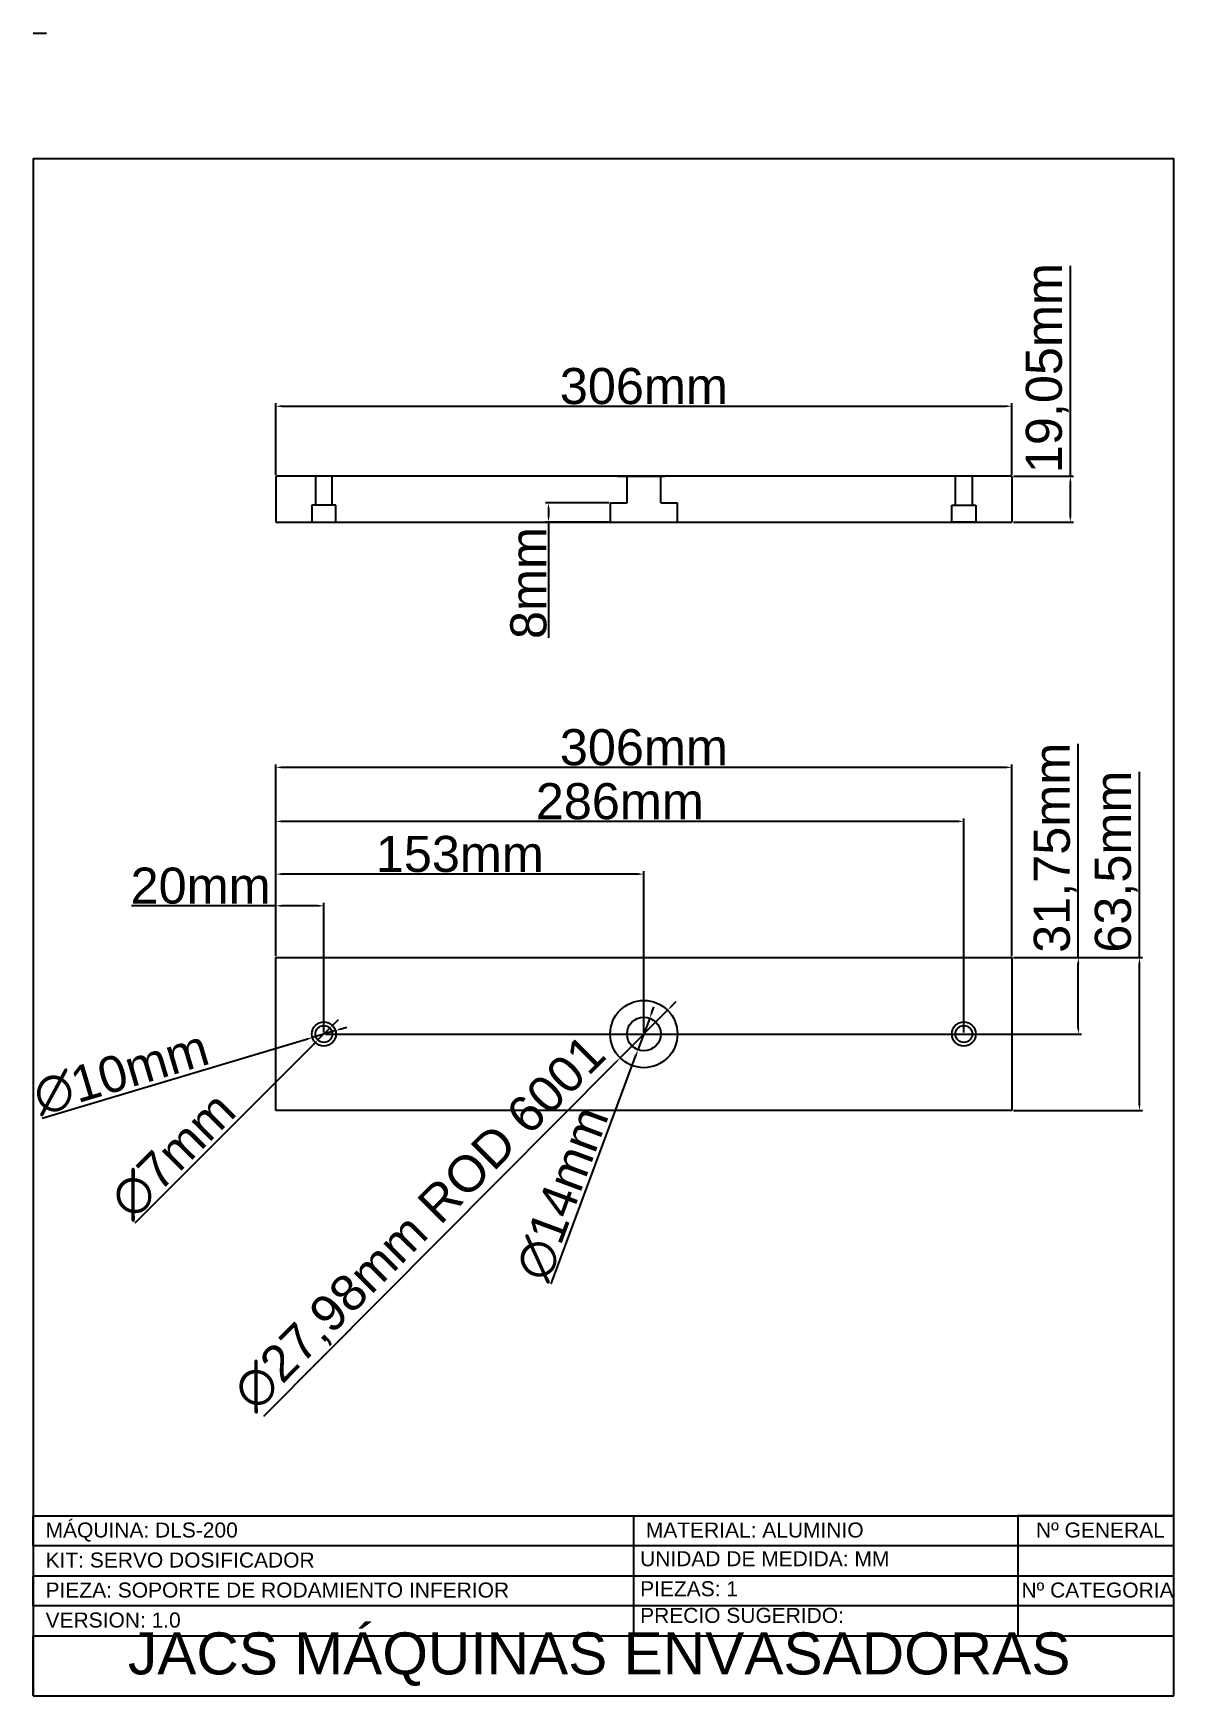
# Paper-space layout '10' of a CAD drawing. Header units: centimetres, sheet in millimetres. Extents: x 3 to 193, y 0 to 277.
# The model-space entities are those that its viewports show. They can reach past a viewport. Long polylines and large blocks are cut down to what shows.
import ezdxf

# ---------------------------------------------------------------- set-up
doc = ezdxf.new("R2010")
doc.units = ezdxf.units.CM
doc.header["$LTSCALE"] = 0.5
doc.linetypes.add('DASHED2', pattern=[9.525, 6.35, -3.175])
doc.styles.get("Standard").update_dxf_attribs({"font": 'arial.ttf'})
doc.dimstyles.new('ISO-25', dxfattribs={"dimtxt": 15, "dimasz": 2.5, "dimexe": 1.25, "dimexo": 0.625, "dimtad": 1, "dimtxsty": 'Standard', "dimcen": 2.5, "dimclrd": 1, "dimclre": 1, "dimadec": 0, "dimazin": 0, "dimtfac": 1, "dimtmove": 0, "dimatfit": 3, "dimfxl": 1, "dimarcsym": 0})

# ---------------------------------------------------------------- blocks, each defined once
blk = doc.blocks.new('*D313')
at = {"color": 1, "lineweight": -2, "transparency": 16777216}
for p, q in [((27903.78, 52673.01), (27903.78, 52702.78)), ((28209.78, 52673.01), (28209.78, 52702.78)), ((27906.28, 52701.53), (28207.28, 52701.53))]:
    blk.add_line(p, q, dxfattribs=at)
at = {"color": 1, "transparency": 16777216}
for points in [[(27906.28, 52701.95), (27906.28, 52701.12), (27903.78, 52701.53)], [(28207.28, 52701.95), (28207.28, 52701.12), (28209.78, 52701.53)]]:
    blk.add_solid(points, dxfattribs=at)
at = {"layer": 'Defpoints', "color": 0, "transparency": 16777216}
for p in [(28209.78, 52701.53), (27903.78, 52672.39), (28209.78, 52672.39)]:
    blk.add_point(p, dxfattribs=at)
at = {"color": 0, "transparency": 16777216, "insert": (28056.78, 52709.82), "char_height": 15, "attachment_point": 5}
blk.add_mtext('306mm', dxfattribs=at)
blk = doc.blocks.new('*D314')
at = {"color": 1, "lineweight": -2, "transparency": 16777216}
for p, q in [((28234.08, 52672.39), (28234.08, 52759.86)), ((28210.4, 52672.39), (28235.33, 52672.39)), ((28234.08, 52655.84), (28234.08, 52669.89)), ((28210.4, 52653.34), (28235.33, 52653.34))]:
    blk.add_line(p, q, dxfattribs=at)
at = {"color": 1, "transparency": 16777216}
for points in [[(28233.67, 52669.89), (28234.5, 52669.89), (28234.08, 52672.39)], [(28233.67, 52655.84), (28234.5, 52655.84), (28234.08, 52653.34)]]:
    blk.add_solid(points, dxfattribs=at)
at = {"layer": 'Defpoints', "color": 0, "transparency": 16777216}
for p in [(28209.78, 52672.39), (28234.08, 52672.39), (28209.78, 52653.34)]:
    blk.add_point(p, dxfattribs=at)
at = {"color": 0, "transparency": 16777216, "insert": (28224.45, 52717.37), "char_height": 15, "attachment_point": 5, "rotation": 90}
blk.add_mtext('19,05mm', dxfattribs=at)
blk = doc.blocks.new('*D315')
at = {"color": 1, "lineweight": -2, "transparency": 16777216}
for p, q in [((27903.78, 52493.84), (27843.77, 52493.84)), ((27903.78, 52472.9), (27903.78, 52495.09)), ((27921.28, 52493.84), (27906.28, 52493.84)), ((27923.78, 52441.15), (27923.78, 52495.09))]:
    blk.add_line(p, q, dxfattribs=at)
at = {"color": 1, "transparency": 16777216}
for points in [[(27906.28, 52494.26), (27906.28, 52493.42), (27903.78, 52493.84)], [(27921.28, 52494.26), (27921.28, 52493.42), (27923.78, 52493.84)]]:
    blk.add_solid(points, dxfattribs=at)
at = {"layer": 'Defpoints', "color": 0, "transparency": 16777216}
for p in [(27903.78, 52493.84), (27903.78, 52472.28), (27923.78, 52440.53)]:
    blk.add_point(p, dxfattribs=at)
at = {"color": 0, "transparency": 16777216, "insert": (27872.52, 52502.12), "char_height": 15, "attachment_point": 5}
blk.add_mtext('20mm', dxfattribs=at)
blk = doc.blocks.new('*D316')
at = {"color": 1, "lineweight": -2, "transparency": 16777216}
for p, q in [((27903.78, 52472.9), (27903.78, 52508.25)), ((28054.28, 52507), (27906.28, 52507)), ((28056.78, 52441.15), (28056.78, 52508.25))]:
    blk.add_line(p, q, dxfattribs=at)
at = {"color": 1, "transparency": 16777216}
for points in [[(27906.28, 52507.42), (27906.28, 52506.59), (27903.78, 52507)], [(28054.28, 52507.42), (28054.28, 52506.59), (28056.78, 52507)]]:
    blk.add_solid(points, dxfattribs=at)
at = {"layer": 'Defpoints', "color": 0, "transparency": 16777216}
for p in [(27903.78, 52507), (27903.78, 52472.28), (28056.78, 52440.53)]:
    blk.add_point(p, dxfattribs=at)
at = {"color": 0, "transparency": 16777216, "insert": (27980.28, 52515.29), "char_height": 15, "attachment_point": 5}
blk.add_mtext('153mm', dxfattribs=at)
blk = doc.blocks.new('*D317')
at = {"color": 1, "lineweight": -2, "transparency": 16777216}
for p, q in [((27903.78, 52472.9), (27903.78, 52530.19)), ((28189.78, 52441.15), (28189.78, 52530.19)), ((28187.28, 52528.94), (27906.28, 52528.94))]:
    blk.add_line(p, q, dxfattribs=at)
at = {"color": 1, "transparency": 16777216}
for points in [[(27906.28, 52529.36), (27906.28, 52528.53), (27903.78, 52528.94)], [(28187.28, 52529.36), (28187.28, 52528.53), (28189.78, 52528.94)]]:
    blk.add_solid(points, dxfattribs=at)
at = {"layer": 'Defpoints', "color": 0, "transparency": 16777216}
for p in [(27903.78, 52528.94), (27903.78, 52472.28), (28189.78, 52440.53)]:
    blk.add_point(p, dxfattribs=at)
at = {"color": 0, "transparency": 16777216, "insert": (28046.78, 52537.23), "char_height": 15, "attachment_point": 5}
blk.add_mtext('286mm', dxfattribs=at)
blk = doc.blocks.new('*D318')
at = {"color": 1, "lineweight": -2, "transparency": 16777216}
for p, q in [((27903.78, 52472.9), (27903.78, 52552.64)), ((28207.28, 52551.39), (27906.28, 52551.39)), ((28209.78, 52472.9), (28209.78, 52552.64))]:
    blk.add_line(p, q, dxfattribs=at)
at = {"color": 1, "transparency": 16777216}
for points in [[(27906.28, 52551.8), (27906.28, 52550.97), (27903.78, 52551.39)], [(28207.28, 52551.8), (28207.28, 52550.97), (28209.78, 52551.39)]]:
    blk.add_solid(points, dxfattribs=at)
at = {"layer": 'Defpoints', "color": 0, "transparency": 16777216}
for p in [(27903.78, 52551.39), (27903.78, 52472.28), (28209.78, 52472.28)]:
    blk.add_point(p, dxfattribs=at)
at = {"color": 0, "transparency": 16777216, "insert": (28056.78, 52559.68), "char_height": 15, "attachment_point": 5}
blk.add_mtext('306mm', dxfattribs=at)
blk = doc.blocks.new('*D319')
at = {"color": 1, "lineweight": -2, "transparency": 16777216}
for p, q in [((28237.39, 52472.28), (28237.39, 52561.14)), ((28210.4, 52472.28), (28238.64, 52472.28)), ((28237.39, 52443.03), (28237.39, 52469.78)), ((27924.4, 52440.53), (28238.64, 52440.53))]:
    blk.add_line(p, q, dxfattribs=at)
at = {"color": 1, "transparency": 16777216}
for points in [[(28236.97, 52469.78), (28237.8, 52469.78), (28237.39, 52472.28)], [(28236.97, 52443.03), (28237.8, 52443.03), (28237.39, 52440.53)]]:
    blk.add_solid(points, dxfattribs=at)
at = {"layer": 'Defpoints', "color": 0, "transparency": 16777216}
for p in [(28209.78, 52472.28), (28237.39, 52472.28), (27923.78, 52440.53)]:
    blk.add_point(p, dxfattribs=at)
at = {"color": 0, "transparency": 16777216, "insert": (28227.75, 52517.96), "char_height": 15, "attachment_point": 5, "rotation": 90}
blk.add_mtext('31,75mm', dxfattribs=at)
blk = doc.blocks.new('*D320')
at = {"color": 1, "lineweight": -2, "transparency": 16777216}
for p, q in [((28262.78, 52472.28), (28262.78, 52549.58)), ((28210.4, 52472.28), (28264.03, 52472.28)), ((28262.78, 52411.28), (28262.78, 52469.78)), ((28210.4, 52408.78), (28264.03, 52408.78))]:
    blk.add_line(p, q, dxfattribs=at)
at = {"color": 1, "transparency": 16777216}
for points in [[(28262.37, 52469.78), (28263.2, 52469.78), (28262.78, 52472.28)], [(28262.37, 52411.28), (28263.2, 52411.28), (28262.78, 52408.78)]]:
    blk.add_solid(points, dxfattribs=at)
at = {"layer": 'Defpoints', "color": 0, "transparency": 16777216}
for p in [(28209.78, 52472.28), (28262.78, 52472.28), (28209.78, 52408.78)]:
    blk.add_point(p, dxfattribs=at)
at = {"color": 0, "transparency": 16777216, "insert": (28253.14, 52512.18), "char_height": 15, "attachment_point": 5, "rotation": 90}
blk.add_mtext('63,5mm', dxfattribs=at)
blk = doc.blocks.new('*D321')
at = {"color": 1, "lineweight": -2, "transparency": 16777216}
for p, q in [((27926.25, 52443), (27921.3, 52438.05)), ((27928.02, 52444.77), (27929.78, 52446.54)), ((27845.37, 52362), (27919.54, 52436.28))]:
    blk.add_line(p, q, dxfattribs=at)
at = {"color": 1, "transparency": 16777216}
for points in [[(27927.72, 52445.07), (27928.31, 52444.48), (27926.25, 52443)], [(27919.24, 52436.57), (27919.83, 52435.99), (27921.3, 52438.05)]]:
    blk.add_solid(points, dxfattribs=at)
at = {"layer": 'Defpoints', "color": 0, "transparency": 16777216}
for p in [(27926.25, 52443), (27921.3, 52438.05)]:
    blk.add_point(p, dxfattribs=at)
at = {"color": 0, "transparency": 16777216, "insert": (27861.08, 52390.06), "char_height": 15, "attachment_point": 5, "rotation": 45.04209}
blk.add_mtext('∅7mm', dxfattribs=at)
blk = doc.blocks.new('*D322')
at = {"color": 1, "lineweight": -2, "transparency": 16777216}
for p, q in [((28068.4, 52452.22), (28070.17, 52453.99)), ((28066.64, 52450.45), (28046.91, 52430.6)), ((27898.84, 52281.66), (28045.15, 52428.83))]:
    blk.add_line(p, q, dxfattribs=at)
at = {"color": 1, "transparency": 16777216}
for points in [[(28068.11, 52452.51), (28068.7, 52451.93), (28066.64, 52450.45)], [(28044.86, 52429.12), (28045.45, 52428.54), (28046.91, 52430.6)]]:
    blk.add_solid(points, dxfattribs=at)
at = {"layer": 'Defpoints', "color": 0, "transparency": 16777216}
for p in [(28066.64, 52450.45), (28046.91, 52430.6)]:
    blk.add_point(p, dxfattribs=at)
at = {"color": 0, "transparency": 16777216, "insert": (27964.1, 52361.33), "char_height": 15, "attachment_point": 5, "rotation": 45.16811}
blk.add_mtext('∅27,98mm ROD 6001', dxfattribs=at)
blk = doc.blocks.new('*D323')
at = {"color": 1, "lineweight": -2, "transparency": 16777216}
for p, q in [((28059.21, 52447.09), (28054.34, 52433.96)), ((28060.08, 52449.43), (28060.95, 52451.78)), ((28018.24, 52336.73), (28053.47, 52431.62))]:
    blk.add_line(p, q, dxfattribs=at)
at = {"color": 1, "transparency": 16777216}
for points in [[(28059.69, 52449.58), (28060.47, 52449.29), (28059.21, 52447.09)], [(28053.08, 52431.76), (28053.86, 52431.47), (28054.34, 52433.96)]]:
    blk.add_solid(points, dxfattribs=at)
at = {"layer": 'Defpoints', "color": 0, "transparency": 16777216}
for p in [(28059.21, 52447.09), (28054.34, 52433.96)]:
    blk.add_point(p, dxfattribs=at)
at = {"color": 0, "transparency": 16777216, "insert": (28022.89, 52374.24), "char_height": 15, "attachment_point": 5, "rotation": 69.63238}
blk.add_mtext('∅14mm', dxfattribs=at)
blk = doc.blocks.new('*D324')
at = {"color": 1, "lineweight": -2, "transparency": 16777216}
for p, q in [((27928.57, 52441.96), (27918.99, 52439.09)), ((27930.96, 52442.67), (27933.36, 52443.39)), ((27806.72, 52405.55), (27916.59, 52438.38))]:
    blk.add_line(p, q, dxfattribs=at)
at = {"color": 1, "transparency": 16777216}
for points in [[(27930.84, 52443.07), (27931.08, 52442.27), (27928.57, 52441.96)], [(27916.47, 52438.78), (27916.71, 52437.98), (27918.99, 52439.09)]]:
    blk.add_solid(points, dxfattribs=at)
at = {"layer": 'Defpoints', "color": 0, "transparency": 16777216}
for p in [(27928.57, 52441.96), (27918.99, 52439.09)]:
    blk.add_point(p, dxfattribs=at)
at = {"color": 0, "transparency": 16777216, "insert": (27839.47, 52424.42), "char_height": 15, "attachment_point": 5, "rotation": 16.6364}
blk.add_mtext('∅10mm', dxfattribs=at)
blk = doc.blocks.new('*D325')
at = {"color": 1, "lineweight": -2, "transparency": 16777216}
for p, q in [((28042.16, 52661.34), (28015.89, 52661.34)), ((28017.14, 52658.84), (28017.14, 52655.84)), ((28042.16, 52653.34), (28015.89, 52653.34)), ((28017.14, 52653.34), (28017.14, 52605.22))]:
    blk.add_line(p, q, dxfattribs=at)
at = {"color": 1, "transparency": 16777216}
for points in [[(28016.73, 52658.84), (28017.56, 52658.84), (28017.14, 52661.34)], [(28016.73, 52655.84), (28017.56, 52655.84), (28017.14, 52653.34)]]:
    blk.add_solid(points, dxfattribs=at)
at = {"layer": 'Defpoints', "color": 0, "transparency": 16777216}
for p in [(28042.79, 52661.34), (28017.14, 52653.34), (28042.79, 52653.34)]:
    blk.add_point(p, dxfattribs=at)
at = {"color": 0, "transparency": 16777216, "insert": (28008.86, 52628.03), "char_height": 15, "attachment_point": 5, "rotation": 90}
blk.add_mtext('8mm', dxfattribs=at)

msp = doc.modelspace()

# ---------------------------------------------------------------- linework, layer by layer
for p, q in [((28209.777, 52672.387), (27903.777, 52672.387)), ((27903.777, 52672.387), (27903.777, 52653.337)), ((28209.777, 52672.387), (28209.777, 52653.337)), ((27903.777, 52653.337), (28209.777, 52653.337)), ((27914.252, 52653.337), (27933.302, 52653.337)), ((27903.777, 52472.276), (28209.777, 52472.276)), ((27903.777, 52408.776), (27903.777, 52472.276)), ((28209.777, 52472.276), (28209.777, 52408.776)), ((28209.777, 52408.776), (27903.777, 52408.776))]:
    msp.add_line(p, q)
at = {"linetype": 'DASHED2'}
for p, q in [((27920.277, 52672.387), (27920.277, 52660.337)), ((27927.277, 52660.337), (27927.277, 52672.387)), ((28070.767, 52672.387), (28042.787, 52672.387)), ((28045.777, 52672.387), (28067.777, 52672.387)), ((28049.777, 52661.337), (28049.777, 52672.387)), ((28063.777, 52661.337), (28063.777, 52672.387)), ((28186.277, 52660.337), (28186.277, 52672.387)), ((28193.277, 52672.387), (28193.277, 52660.337)), ((28042.787, 52661.337), (28042.787, 52653.337)), ((28042.787, 52661.337), (28049.777, 52661.337)), ((28063.777, 52661.337), (28070.767, 52661.337)), ((28070.767, 52653.337), (28070.767, 52661.337)), ((27928.777, 52660.337), (27918.777, 52660.337)), ((27918.777, 52660.337), (27918.777, 52653.337)), ((27928.777, 52653.337), (27928.777, 52660.337)), ((28184.777, 52653.337), (28184.777, 52660.337)), ((28184.777, 52660.337), (28194.777, 52660.337)), ((28194.777, 52660.337), (28194.777, 52653.337)), ((27918.777, 52653.337), (27928.777, 52653.337)), ((28194.777, 52653.337), (28184.777, 52653.337))]:
    msp.add_line(p, q, dxfattribs=at)
for centre, radius in [((28056.777, 52440.526), 13.99), ((28056.777, 52440.526), 7), ((27923.777, 52440.526), 5), ((27923.777, 52440.526), 3.5), ((28189.777, 52440.526), 5), ((28189.777, 52440.526), 3.5)]:
    msp.add_circle(centre, radius)

# ---------------------------------------------------------------- dimensions: what is measured, and where the dimension line sits
for base, p1, p2, picture, middle in [((28234.084, 52672.387), (28209.777, 52653.337), (28209.777, 52672.387), '*D314', (28224.445, 52717.371)), ((28017.143, 52653.337), (28042.787, 52661.337), (28042.787, 52653.337), '*D325', (28008.859, 52628.03)), ((28237.388, 52472.276), (27923.777, 52440.526), (28209.777, 52472.276), '*D319', (28227.748, 52517.96)), ((28262.784, 52472.276), (28209.777, 52408.776), (28209.777, 52472.276), '*D320', (28253.144, 52512.179))]:
    dim = msp.add_linear_dim(base=base, p1=p1, p2=p2, angle=90, dimstyle='ISO-25', override={"dimpost": 'mm'})
    dim.commit()
    dim.dimension.update_dxf_attribs({"geometry": picture, "text_midpoint": middle})
for base, p1, p2, picture, middle in [((28209.777, 52701.533), (27903.777, 52672.387), (28209.777, 52672.387), '*D313', (28056.777, 52709.821)), ((27903.777, 52507.003), (28056.777, 52440.526), (27903.777, 52472.276), '*D316', (27980.277, 52515.292)), ((27903.777, 52493.839), (27923.777, 52440.526), (27903.777, 52472.276), '*D315', (27872.525, 52502.123))]:
    dim = msp.add_linear_dim(base=base, p1=p1, p2=p2, dimstyle='ISO-25', override={"dimpost": 'mm'})
    dim.commit()
    dim.dimension.update_dxf_attribs({"geometry": picture, "text_midpoint": middle})
for base, p1, picture, middle in [((27903.777, 52551.388), (28209.777, 52472.276), '*D318', (28056.777, 52551.388)), ((27903.777, 52528.945), (28189.777, 52440.526), '*D317', (28046.777, 52528.945))]:
    dim = msp.add_linear_dim(base=base, p1=p1, p2=(27903.777, 52472.276), dimstyle='ISO-25', override={"dimpost": 'mm'})
    dim.commit()
    dim.dimension.update_dxf_attribs({"geometry": picture, "text_midpoint": middle, "dimtype": 160})
dim = msp.add_diameter_dim_2p(p1=(28066.64, 52450.447), p2=(28046.914, 52430.604), text='<> ROD 6001', dimstyle='ISO-25', override={"dimpost": 'mm'})
dim.commit()
dim.dimension.update_dxf_attribs({"geometry": '*D322', "text_midpoint": (27964.103, 52361.326)})
for p1, p2, picture, middle in [((28059.213, 52447.088), (28054.341, 52433.963), '*D323', (28031.045, 52371.215)), ((27928.568, 52441.957), (27918.986, 52439.094), '*D324', (27841.962, 52416.079)), ((27926.25, 52443.002), (27921.304, 52438.049), '*D321', (27867.241, 52383.907))]:
    dim = msp.add_diameter_dim_2p(p1=p1, p2=p2, dimstyle='ISO-25', override={"dimpost": 'mm'})
    dim.commit()
    dim.dimension.update_dxf_attribs({"geometry": picture, "text_midpoint": middle, "dimtype": 163})

psp = doc.layouts.new('10')

# ---------------------------------------------------------------- linework, layer by layer
for p, q in [((3.11, 276.94), (5.31, 276.94)), ((3.11, 256.06), (3.11, -0.06)), ((3.11, 256.06), (193.11, 256.06)), ((193.11, -0.06), (193.11, 256.06)), ((3.11, 24.94), (3.11, 29.94)), ((3.11, 29.94), (193.11, 29.94)), ((3.11, 29.94), (103.11, 29.94)), ((103.11, 29.94), (103.11, 9.94)), ((193.11, 29.94), (167.11, 29.94)), ((167.11, 29.94), (167.11, 9.94)), ((193.11, 29.94), (168.11, 29.94)), ((193.11, 24.94), (3.11, 24.94)), ((193.11, 19.94), (193.11, 24.94)), ((3.11, 14.94), (3.11, 19.94)), ((3.11, 19.94), (193.11, 19.94)), ((193.11, 14.94), (3.11, 14.94)), ((193.11, 9.94), (193.11, 14.94)), ((3.11, -0.06), (3.11, 9.94)), ((3.11, 9.94), (193.11, 9.94)), ((3.11, -0.06), (193.11, -0.06))]:
    psp.add_line(p, q)

# ---------------------------------------------------------------- texts
at = {"attachment_point": 1}
for s, width, insert, char_height in [('MÁQUINA: DLS-200', 100, (5.16, 28.81), 2.5), ('MATERIAL: ALUMINIO', 100, (105.16, 28.81), 2.5), ('Nº GENERAL', 100, (170.16, 28.81), 2.5), ('KIT: SERVO DOSIFICADOR', 100, (5.16, 23.81), 2.5), ('UNIDAD DE MEDIDA: MM', 100, (104.21, 24.03), 2.5), ('PIEZA: SOPORTE DE RODAMIENTO INFERIOR', 100, (5.16, 18.81), 2.5), ('PIEZAS: 1', 100, (104.21, 19.03), 2.5), ('Nº CATEGORIA', 100, (167.74, 18.81), 2.5), ('PRECIO SUGERIDO: ', 100, (104.21, 14.58), 2.5), ('VERSION: 1.0', 100, (5.16, 13.81), 2.5), ('    JACS MÁQUINAS ENVASADORAS', 186.3441, (8.01, 10.5), 7)]:
    psp.add_mtext_dynamic_manual_height_columns(s, width=width, gutter_width=12.5, heights=[0], dxfattribs=dict(at, insert=insert, char_height=char_height))

# ---------------------------------------------------------------- viewports
at = {"layer": '0', "view_target_point": (-247.019, -525.705)}
psp.add_viewport(center=(98.11, 143), size=(190, 226.121), view_center_point=(28287.033, 53048.078), view_height=564.2248, dxfattribs=at)

doc.saveas('drawing.dxf')
